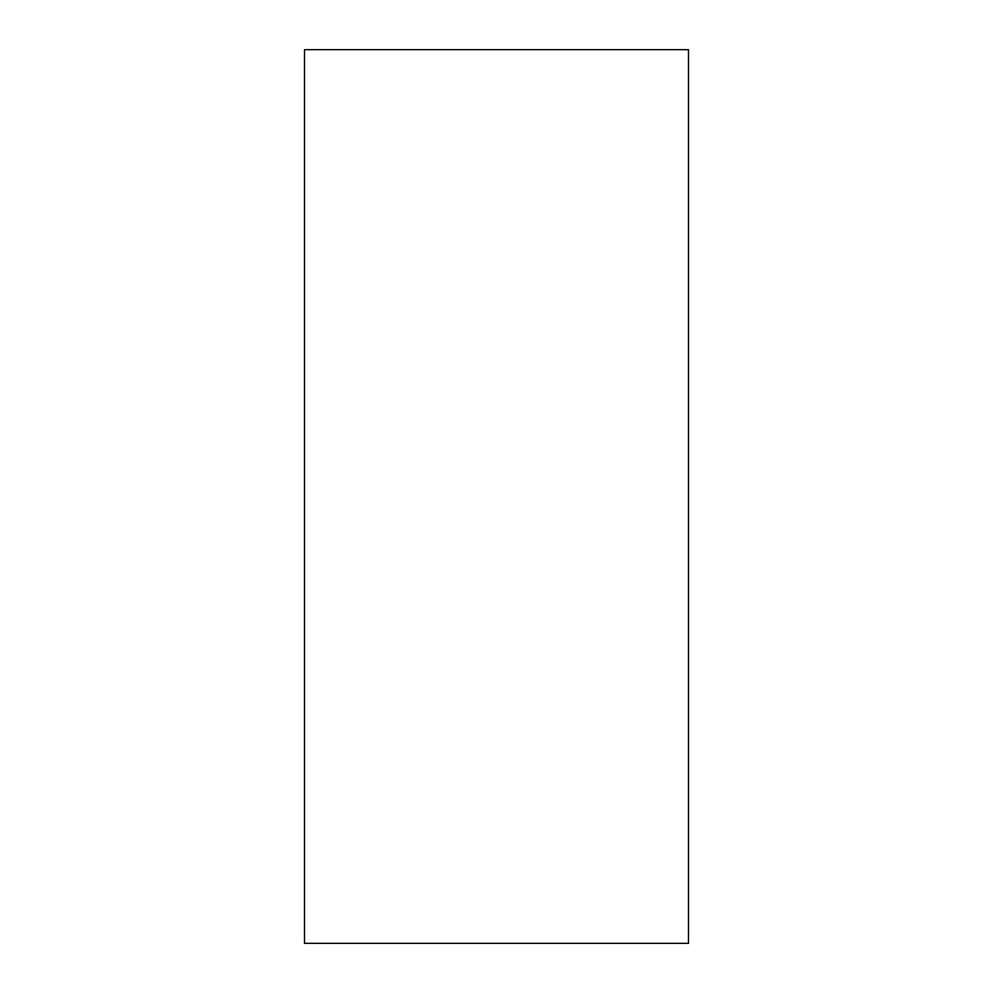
<?xml version="1.0" encoding="UTF-8"?>
<svg xmlns="http://www.w3.org/2000/svg" width="993" height="993" viewBox="0 0 993 993"><rect width="100%" height="100%" fill="white"/><g stroke="black" fill="none" stroke-linecap="round" stroke-linejoin="round"><path stroke-width="1.49" d="M688.484 49.65L304.503 49.65L304.503 943.35L688.484 943.35L688.484 49.65"/></g></svg>
